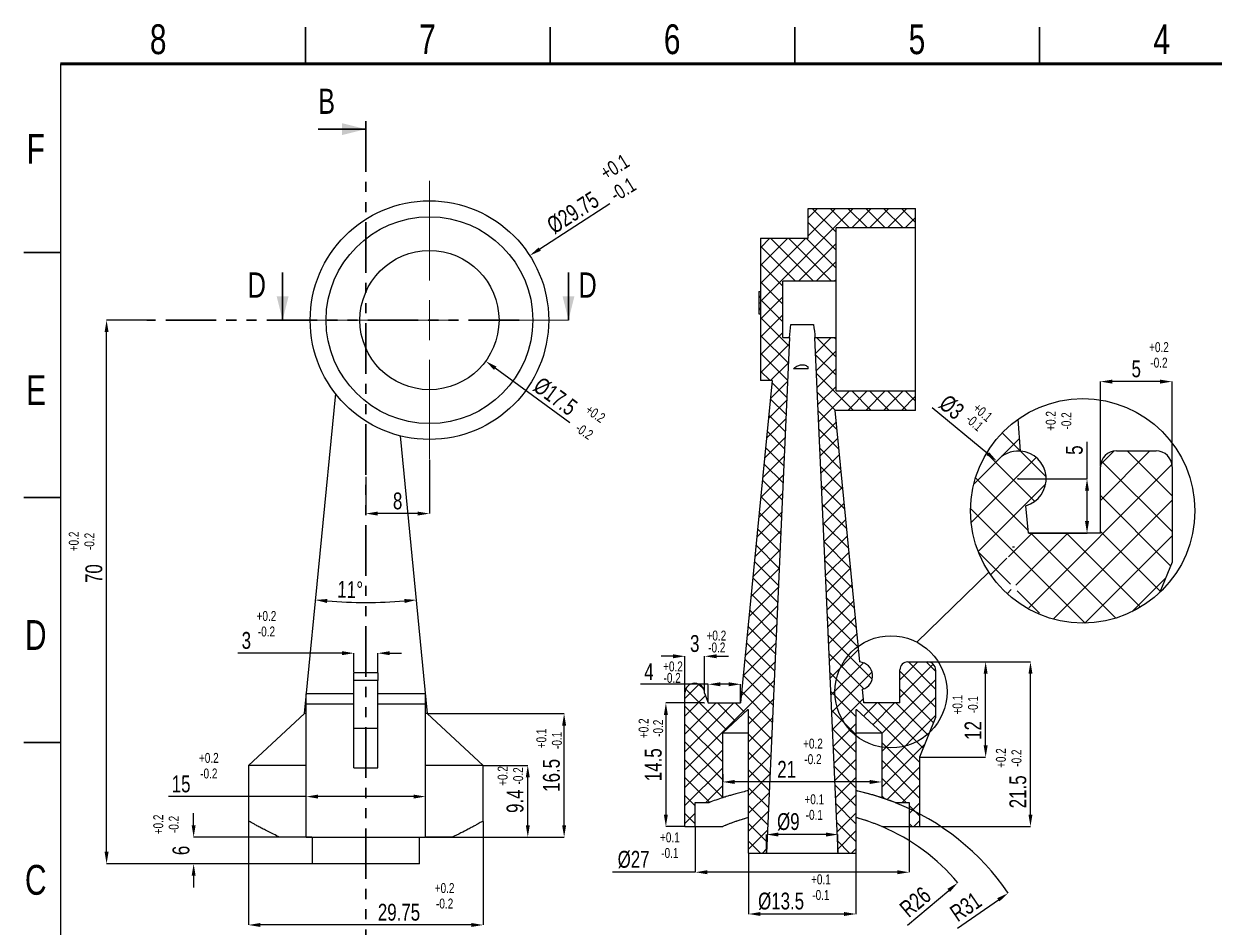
# Model space of a CAD drawing. Header units: millimetres. Extents: x 1431 to 1687, y 710 to 890.
# Drawn here: x 1431.3 to 1581.2, y 776.6 to 890.3 of the extents above; entities that cross this region are included whole.
import ezdxf

# ---------------------------------------------------------------- set-up
doc = ezdxf.new("R2010")
doc.units = ezdxf.units.MM
doc.linetypes.add('PHANTOM', pattern=[12.7, 6.35, -1.27, 1.27, -1.27, 1.27, -1.27])
doc.styles.add('SLDTEXTSTYLE0', font='TXT', dxfattribs={"width": 0.75})
doc.dimstyles.new('Scale 1 B 2', dxfattribs={"dimtxt": 2.116667, "dimasz": 1.5, "dimexe": 0, "dimexo": 0.0625, "dimgap": 0.529167, "dimtad": 1, "dimdec": 0, "dimlfac": 0.5, "dimrnd": 1e-09, "dimzin": 12, "dimdsep": 46, "dimtxsty": 'SLDTEXTSTYLE0', "dimcen": 0.09, "dimadec": 0, "dimazin": 3, "dimtfac": 1, "dimtdec": 0, "dimtofl": 0, "dimtmove": 0, "dimatfit": 3, "dimfxl": 1, "dimfrac": 2, "dimtolj": 1, "dimtzin": 12, "dimarcsym": 0})
doc.dimstyles.new('SLDDIMSTYLE30', dxfattribs={"dimtxt": 2.116667, "dimasz": 1.5, "dimexe": 0, "dimexo": 0.0625, "dimgap": 0.529167, "dimtad": 1, "dimdec": 0, "dimrnd": 1e-09, "dimzin": 12, "dimdsep": 46, "dimtxsty": 'SLDTEXTSTYLE0', "dimcen": 0.09, "dimadec": 0, "dimazin": 3, "dimtfac": 1, "dimtdec": 0, "dimtofl": 0, "dimtmove": 0, "dimatfit": 3, "dimfxl": 1, "dimfrac": 2, "dimtolj": 1, "dimtzin": 12, "dimarcsym": 0})
pattern_1 = [(45, (1076.2167, 668.046), (-1.122532, 1.122532), []), (135, (1076.2167, 668.046), (-1.122532, -1.122532), [])]

# ---------------------------------------------------------------- blocks, each defined once
blk = doc.blocks.new('*D15')
at = {"color": 0, "lineweight": -2, "transparency": 16777216}
for p, q in [((1447.77, 853.04), (1441.75, 853.04)), ((1441.75, 786.2), (1441.75, 851.54)), ((1467.55, 784.7), (1441.75, 784.7))]:
    blk.add_line(p, q, dxfattribs=at)
at = {"color": 0, "transparency": 16777216}
for points in [[(1441.5, 851.54), (1442, 851.54), (1441.75, 853.04)], [(1441.5, 786.2), (1442, 786.2), (1441.75, 784.7)]]:
    blk.add_solid(points, dxfattribs=at)
at = {"layer": 'Defpoints', "color": 0, "transparency": 16777216}
for p in [(1441.75, 853.04), (1447.83, 853.04), (1467.61, 784.7)]:
    blk.add_point(p, dxfattribs=at)
at = {"color": 0, "transparency": 16777216, "insert": (1440.16, 821.17), "char_height": 2.117, "attachment_point": 5, "rotation": 90, "style": 'SLDTEXTSTYLE0'}
blk.add_mtext('\\A1;70', dxfattribs=at)
blk = doc.blocks.new('*D16')
at = {"color": 0, "lineweight": -2, "transparency": 16777216}
for p, q in [((1459.6, 790.02), (1459.6, 777)), ((1489.11, 790.01), (1489.11, 777)), ((1487.61, 777), (1461.1, 777))]:
    blk.add_line(p, q, dxfattribs=at)
at = {"color": 0, "transparency": 16777216}
for points in [[(1461.1, 777.25), (1461.1, 776.75), (1459.6, 777)], [(1487.61, 777.25), (1487.61, 776.75), (1489.11, 777)]]:
    blk.add_solid(points, dxfattribs=at)
at = {"layer": 'Defpoints', "color": 0, "transparency": 16777216}
for p in [(1459.6, 790.08), (1489.11, 790.07), (1459.6, 777)]:
    blk.add_point(p, dxfattribs=at)
at = {"color": 0, "transparency": 16777216, "insert": (1478.53, 778.59), "char_height": 2.117, "attachment_point": 5, "style": 'SLDTEXTSTYLE0'}
blk.add_mtext('\\A1;29.75', dxfattribs=at)
blk = doc.blocks.new('*D17')
at = {"color": 0, "lineweight": -2, "transparency": 16777216}
for p, q in [((1452.7, 789.54), (1452.7, 791.04)), ((1467.55, 788.04), (1452.7, 788.04)), ((1467.55, 784.7), (1452.7, 784.7)), ((1452.7, 783.2), (1452.7, 781.7))]:
    blk.add_line(p, q, dxfattribs=at)
at = {"color": 0, "transparency": 16777216}
for points in [[(1452.45, 789.54), (1452.95, 789.54), (1452.7, 788.04)], [(1452.45, 783.2), (1452.95, 783.2), (1452.7, 784.7)]]:
    blk.add_solid(points, dxfattribs=at)
at = {"layer": 'Defpoints', "color": 0, "transparency": 16777216}
for p in [(1452.7, 788.04), (1467.61, 788.04), (1467.61, 784.7)]:
    blk.add_point(p, dxfattribs=at)
at = {"color": 0, "transparency": 16777216, "insert": (1451.12, 786.37), "char_height": 2.117, "attachment_point": 5, "rotation": 90, "style": 'SLDTEXTSTYLE0'}
blk.add_mtext('\\A1;6', dxfattribs=at)
blk = doc.blocks.new('*D18')
at = {"color": 0, "lineweight": -2, "transparency": 16777216}
for p, q in [((1489.18, 797.07), (1494.73, 797.07)), ((1494.73, 789.54), (1494.73, 795.57)), ((1485.27, 788.04), (1494.73, 788.04))]:
    blk.add_line(p, q, dxfattribs=at)
at = {"color": 0, "transparency": 16777216}
for points in [[(1494.48, 795.57), (1494.98, 795.57), (1494.73, 797.07)], [(1494.48, 789.54), (1494.98, 789.54), (1494.73, 788.04)]]:
    blk.add_solid(points, dxfattribs=at)
at = {"layer": 'Defpoints', "color": 0, "transparency": 16777216}
for p in [(1489.11, 797.07), (1494.73, 797.07), (1485.21, 788.04)]:
    blk.add_point(p, dxfattribs=at)
at = {"color": 0, "transparency": 16777216, "insert": (1493.14, 792.56), "char_height": 2.117, "attachment_point": 5, "rotation": 90, "style": 'SLDTEXTSTYLE0'}
blk.add_mtext('\\A1;9.4', dxfattribs=at)
blk = doc.blocks.new('*D19')
at = {"color": 0, "lineweight": -2, "transparency": 16777216}
for p, q in [((1482.13, 803.57), (1499.3, 803.57)), ((1499.3, 789.54), (1499.3, 802.07)), ((1481.93, 788.04), (1499.3, 788.04))]:
    blk.add_line(p, q, dxfattribs=at)
at = {"color": 0, "transparency": 16777216}
for points in [[(1499.05, 802.07), (1499.55, 802.07), (1499.3, 803.57)], [(1499.05, 789.54), (1499.55, 789.54), (1499.3, 788.04)]]:
    blk.add_solid(points, dxfattribs=at)
at = {"layer": 'Defpoints', "color": 0, "transparency": 16777216}
for p in [(1482.06, 803.57), (1499.3, 803.57), (1481.86, 788.04)]:
    blk.add_point(p, dxfattribs=at)
at = {"color": 0, "transparency": 16777216, "insert": (1497.71, 795.81), "char_height": 2.117, "attachment_point": 5, "rotation": 90, "style": 'SLDTEXTSTYLE0'}
blk.add_mtext('\\A1;16.5', dxfattribs=at)
blk = doc.blocks.new('*D20')
at = {"color": 0, "lineweight": -2, "transparency": 16777216}
blk.add_arc((1474.36, 882.84), 65.29, 265.732, 274.268, dxfattribs=at)
at = {"color": 0, "transparency": 16777216}
for points in [[(1469.48, 817.48), (1469.53, 817.98), (1468.01, 817.86)], [(1479.2, 817.98), (1479.24, 817.48), (1480.72, 817.86)]]:
    blk.add_solid(points, dxfattribs=at)
at = {"layer": 'Defpoints', "color": 0, "transparency": 16777216}
for p in [(1478.18, 843.8), (1470.03, 838.5), (1476.48, 817.58), (1466.61, 803.57), (1482.11, 803.57)]:
    blk.add_point(p, dxfattribs=at)
at = {"color": 0, "transparency": 16777216, "insert": (1472.39, 819.17), "char_height": 2.117, "attachment_point": 5, "rotation": 358.2245, "style": 'SLDTEXTSTYLE0'}
blk.add_mtext('\\A1;11°', dxfattribs=at)
blk = doc.blocks.new('*D21')
at = {"color": 0, "lineweight": -2, "transparency": 16777216}
for p, q in [((1522.5, 785.97), (1522.5, 778.38)), ((1536, 785.97), (1536, 778.38)), ((1534.5, 778.38), (1524, 778.38))]:
    blk.add_line(p, q, dxfattribs=at)
at = {"color": 0, "transparency": 16777216}
for points in [[(1524, 778.63), (1524, 778.13), (1522.5, 778.38)], [(1534.5, 778.63), (1534.5, 778.13), (1536, 778.38)]]:
    blk.add_solid(points, dxfattribs=at)
at = {"layer": 'Defpoints', "color": 0, "transparency": 16777216}
for p in [(1522.5, 786.04), (1536, 786.04), (1522.5, 778.38)]:
    blk.add_point(p, dxfattribs=at)
at = {"color": 0, "transparency": 16777216, "insert": (1526.59, 779.97), "char_height": 2.1167, "attachment_point": 5, "style": 'SLDTEXTSTYLE0'}
blk.add_mtext('\\A1;%%C13.5', dxfattribs=at)
blk = doc.blocks.new('*D22')
at = {"color": 0, "lineweight": -2, "transparency": 16777216}
for p, q in [((1524.75, 786.1), (1524.75, 788.37)), ((1532.24, 788.37), (1526.25, 788.37)), ((1533.74, 786.14), (1533.74, 788.37))]:
    blk.add_line(p, q, dxfattribs=at)
at = {"color": 0, "transparency": 16777216}
for points in [[(1526.25, 788.62), (1526.25, 788.12), (1524.75, 788.37)], [(1532.24, 788.62), (1532.24, 788.12), (1533.74, 788.37)]]:
    blk.add_solid(points, dxfattribs=at)
at = {"layer": 'Defpoints', "color": 0, "transparency": 16777216}
for p in [(1524.75, 788.37), (1524.75, 786.04), (1533.74, 786.07)]:
    blk.add_point(p, dxfattribs=at)
at = {"color": 0, "transparency": 16777216, "insert": (1527.5, 789.96), "char_height": 2.117, "attachment_point": 5, "style": 'SLDTEXTSTYLE0'}
blk.add_mtext('\\A1;%%C9', dxfattribs=at)
blk = doc.blocks.new('*D23')
at = {"color": 0, "lineweight": -2, "transparency": 16777216}
for p, q in [((1466.86, 793.14), (1449.55, 793.14)), ((1466.86, 790.28), (1466.86, 793.14)), ((1480.36, 793.14), (1468.36, 793.14)), ((1481.86, 790.28), (1481.86, 793.14))]:
    blk.add_line(p, q, dxfattribs=at)
at = {"color": 0, "transparency": 16777216}
for points in [[(1468.36, 793.39), (1468.36, 792.89), (1466.86, 793.14)], [(1480.36, 793.39), (1480.36, 792.89), (1481.86, 793.14)]]:
    blk.add_solid(points, dxfattribs=at)
at = {"layer": 'Defpoints', "color": 0, "transparency": 16777216}
for p in [(1466.86, 793.14), (1466.86, 790.22), (1481.86, 790.22)]:
    blk.add_point(p, dxfattribs=at)
at = {"color": 0, "transparency": 16777216, "insert": (1451.13, 794.72), "char_height": 2.117, "attachment_point": 5, "style": 'SLDTEXTSTYLE0'}
blk.add_mtext('\\A1;15', dxfattribs=at)
blk = doc.blocks.new('*D24')
at = {"color": 0, "lineweight": -2, "transparency": 16777216}
for p, q in [((1471.36, 811.17), (1458.27, 811.17)), ((1472.86, 808.81), (1472.86, 811.17)), ((1475.86, 808.81), (1475.86, 811.17)), ((1477.36, 811.17), (1478.86, 811.17))]:
    blk.add_line(p, q, dxfattribs=at)
at = {"color": 0, "transparency": 16777216}
for points in [[(1471.36, 811.42), (1471.36, 810.92), (1472.86, 811.17)], [(1477.36, 811.42), (1477.36, 810.92), (1475.86, 811.17)]]:
    blk.add_solid(points, dxfattribs=at)
at = {"layer": 'Defpoints', "color": 0, "transparency": 16777216}
for p in [(1472.86, 811.17), (1472.86, 808.74), (1475.86, 808.74)]:
    blk.add_point(p, dxfattribs=at)
at = {"color": 0, "transparency": 16777216, "insert": (1459.33, 812.76), "char_height": 2.117, "attachment_point": 5, "style": 'SLDTEXTSTYLE0'}
blk.add_mtext('\\A1;3', dxfattribs=at)
blk = doc.blocks.new('*D25')
at = {"color": 0, "lineweight": -2, "transparency": 16777216}
for p, q in [((1515.8, 789.32), (1515.8, 783.63)), ((1542.7, 789.32), (1542.7, 783.63)), ((1515.8, 783.63), (1505.39, 783.63)), ((1541.2, 783.63), (1517.3, 783.63))]:
    blk.add_line(p, q, dxfattribs=at)
at = {"color": 0, "transparency": 16777216}
for points in [[(1517.3, 783.88), (1517.3, 783.38), (1515.8, 783.63)], [(1541.2, 783.88), (1541.2, 783.38), (1542.7, 783.63)]]:
    blk.add_solid(points, dxfattribs=at)
at = {"layer": 'Defpoints', "color": 0, "transparency": 16777216}
for p in [(1515.8, 789.38), (1542.7, 789.38), (1515.8, 783.63)]:
    blk.add_point(p, dxfattribs=at)
at = {"color": 0, "transparency": 16777216, "insert": (1508.04, 785.22), "char_height": 2.117, "attachment_point": 5, "style": 'SLDTEXTSTYLE0'}
blk.add_mtext('\\A1;%%C27', dxfattribs=at)
blk = doc.blocks.new('*D26')
at = {"color": 0, "lineweight": -2, "transparency": 16777216}
for p, q in [((1544.06, 810.08), (1557.96, 810.08)), ((1557.96, 790.88), (1557.96, 808.58)), ((1544.06, 789.38), (1557.96, 789.38))]:
    blk.add_line(p, q, dxfattribs=at)
at = {"color": 0, "transparency": 16777216}
for points in [[(1557.71, 808.58), (1558.21, 808.58), (1557.96, 810.08)], [(1557.71, 790.88), (1558.21, 790.88), (1557.96, 789.38)]]:
    blk.add_solid(points, dxfattribs=at)
at = {"layer": 'Defpoints', "color": 0, "transparency": 16777216}
for p in [(1544, 810.08), (1557.96, 810.08), (1544, 789.38)]:
    blk.add_point(p, dxfattribs=at)
at = {"color": 0, "transparency": 16777216, "insert": (1556.38, 793.74), "char_height": 2.117, "attachment_point": 5, "rotation": 90, "style": 'SLDTEXTSTYLE0'}
blk.add_mtext('\\A1;21.5', dxfattribs=at)
blk = doc.blocks.new('*D27')
at = {"color": 0, "lineweight": -2, "transparency": 16777216}
for p, q in [((1566.76, 834.67), (1566.76, 845.31)), ((1574.26, 845.31), (1568.26, 845.31)), ((1575.76, 834.67), (1575.76, 845.31))]:
    blk.add_line(p, q, dxfattribs=at)
at = {"color": 0, "transparency": 16777216}
for points in [[(1568.26, 845.56), (1568.26, 845.06), (1566.76, 845.31)], [(1574.26, 845.56), (1574.26, 845.06), (1575.76, 845.31)]]:
    blk.add_solid(points, dxfattribs=at)
at = {"layer": 'Defpoints', "color": 0, "transparency": 16777216}
for p in [(1566.76, 845.31), (1566.76, 834.61), (1575.76, 834.61)]:
    blk.add_point(p, dxfattribs=at)
at = {"color": 0, "transparency": 16777216, "insert": (1571.26, 846.9), "char_height": 2.117, "attachment_point": 5, "style": 'SLDTEXTSTYLE0'}
blk.add_mtext('\\A1;5', dxfattribs=at)
blk = doc.blocks.new('*D28')
at = {"color": 0, "lineweight": -2, "transparency": 16777216}
for p, q in [((1545.09, 810.08), (1552.32, 810.08)), ((1552.32, 799.58), (1552.32, 808.58)), ((1544.06, 798.08), (1552.32, 798.08))]:
    blk.add_line(p, q, dxfattribs=at)
at = {"color": 0, "transparency": 16777216}
for points in [[(1552.07, 808.58), (1552.57, 808.58), (1552.32, 810.08)], [(1552.07, 799.58), (1552.57, 799.58), (1552.32, 798.08)]]:
    blk.add_solid(points, dxfattribs=at)
at = {"layer": 'Defpoints', "color": 0, "transparency": 16777216}
for p in [(1545.03, 810.08), (1552.32, 810.08), (1544, 798.08)]:
    blk.add_point(p, dxfattribs=at)
at = {"color": 0, "transparency": 16777216, "insert": (1550.73, 801.46), "char_height": 2.117, "attachment_point": 5, "rotation": 90, "style": 'SLDTEXTSTYLE0'}
blk.add_mtext('\\A1;12', dxfattribs=at)
blk = doc.blocks.new('*D29')
at = {"color": 0, "lineweight": -2, "transparency": 16777216}
for p, q in [((1565.07, 833.08), (1565.07, 837.76)), ((1556.5, 833.08), (1565.07, 833.08)), ((1565.07, 827.77), (1565.07, 831.58)), ((1557.76, 826.27), (1565.07, 826.27))]:
    blk.add_line(p, q, dxfattribs=at)
at = {"color": 0, "transparency": 16777216}
for points in [[(1564.82, 831.58), (1565.32, 831.58), (1565.07, 833.08)], [(1564.82, 827.77), (1565.32, 827.77), (1565.07, 826.27)]]:
    blk.add_solid(points, dxfattribs=at)
at = {"layer": 'Defpoints', "color": 0, "transparency": 16777216}
for p in [(1556.43, 833.08), (1557.7, 826.27), (1565.07, 826.27)]:
    blk.add_point(p, dxfattribs=at)
at = {"color": 0, "transparency": 16777216, "insert": (1563.48, 836.7), "char_height": 2.117, "attachment_point": 5, "rotation": 90, "style": 'SLDTEXTSTYLE0'}
blk.add_mtext('\\A1;5', dxfattribs=at)
blk = doc.blocks.new('*D30')
at = {"color": 0, "lineweight": -2, "transparency": 16777216}
for p, q in [((1545.59, 842.05), (1552.58, 836.27)), ((1556.43, 832.99), (1556.43, 833.17)), ((1556.34, 833.08), (1556.52, 833.08))]:
    blk.add_line(p, q, dxfattribs=at)
blk.add_arc((1556.43, 833.08), 3.5, 86.7686, 140.4331, dxfattribs=at)
at = {"color": 0, "transparency": 16777216}
blk.add_solid([(1552.74, 836.46), (1552.42, 836.07), (1553.74, 835.31)], dxfattribs=at)
at = {"layer": 'Defpoints', "color": 0, "transparency": 16777216}
for p in [(1553.74, 835.31), (1559.13, 830.85)]:
    blk.add_point(p, dxfattribs=at)
at = {"color": 0, "transparency": 16777216, "insert": (1548.03, 842.09), "char_height": 2.117, "attachment_point": 5, "rotation": 320.4331, "style": 'SLDTEXTSTYLE0'}
blk.add_mtext('\\A1;%%C3', dxfattribs=at)
blk = doc.blocks.new('*D31')
at = {"color": 0, "lineweight": -2, "transparency": 16777216}
for p, q in [((1513, 810.78), (1511.5, 810.78)), ((1514.5, 806.21), (1514.5, 810.78)), ((1516.97, 806.21), (1516.97, 810.78)), ((1518.47, 810.78), (1519.97, 810.78))]:
    blk.add_line(p, q, dxfattribs=at)
at = {"color": 0, "transparency": 16777216}
for points in [[(1513, 811.03), (1513, 810.53), (1514.5, 810.78)], [(1518.47, 811.03), (1518.47, 810.53), (1516.97, 810.78)]]:
    blk.add_solid(points, dxfattribs=at)
at = {"layer": 'Defpoints', "color": 0, "transparency": 16777216}
for p in [(1514.5, 810.78), (1514.5, 806.15), (1516.97, 806.15)]:
    blk.add_point(p, dxfattribs=at)
at = {"color": 0, "transparency": 16777216, "insert": (1515.73, 812.37), "char_height": 2.117, "attachment_point": 5, "style": 'SLDTEXTSTYLE0'}
blk.add_mtext('\\A1;3', dxfattribs=at)
blk = doc.blocks.new('*D32')
at = {"color": 0, "lineweight": -2, "transparency": 16777216}
for p, q in [((1516.9, 804.91), (1512.1, 804.91)), ((1512.1, 803.41), (1512.1, 790.88)), ((1514.43, 789.38), (1512.1, 789.38))]:
    blk.add_line(p, q, dxfattribs=at)
at = {"color": 0, "transparency": 16777216}
for points in [[(1511.85, 803.41), (1512.35, 803.41), (1512.1, 804.91)], [(1511.85, 790.88), (1512.35, 790.88), (1512.1, 789.38)]]:
    blk.add_solid(points, dxfattribs=at)
at = {"layer": 'Defpoints', "color": 0, "transparency": 16777216}
for p in [(1516.97, 804.91), (1512.1, 789.38), (1514.5, 789.38)]:
    blk.add_point(p, dxfattribs=at)
at = {"color": 0, "transparency": 16777216, "insert": (1510.52, 797.15), "char_height": 2.117, "attachment_point": 5, "rotation": 90, "style": 'SLDTEXTSTYLE0'}
blk.add_mtext('\\A1;14.5', dxfattribs=at)
blk = doc.blocks.new('*D33')
at = {"color": 0, "lineweight": -2, "transparency": 16777216}
blk.add_line((1542.47, 776.97), (1547.67, 781.35), dxfattribs=at)
blk.add_arc((1529.25, 765.84), 25.58, 40.087, 66.8472, dxfattribs=at)
at = {"color": 0, "transparency": 16777216}
blk.add_solid([(1547.51, 781.54), (1547.83, 781.15), (1548.82, 782.31)], dxfattribs=at)
at = {"layer": 'Defpoints', "color": 0, "transparency": 16777216}
for p in [(1548.82, 782.31), (1529.25, 765.84)]:
    blk.add_point(p, dxfattribs=at)
at = {"color": 0, "transparency": 16777216, "insert": (1543.47, 779.89), "char_height": 2.117, "attachment_point": 5, "rotation": 40.087, "style": 'SLDTEXTSTYLE0'}
blk.add_mtext('\\A1;R26', dxfattribs=at)
blk = doc.blocks.new('*D34')
at = {"color": 0, "lineweight": -2, "transparency": 16777216}
blk.add_line((1548.76, 776.62), (1553.92, 780.16), dxfattribs=at)
blk.add_arc((1529.4, 763.36), 31.23, 34.4179, 68.2166, dxfattribs=at)
at = {"color": 0, "transparency": 16777216}
blk.add_solid([(1553.78, 780.37), (1554.06, 779.96), (1555.16, 781.01)], dxfattribs=at)
at = {"layer": 'Defpoints', "color": 0, "transparency": 16777216}
for p in [(1555.16, 781.01), (1529.4, 763.36)]:
    blk.add_point(p, dxfattribs=at)
at = {"color": 0, "transparency": 16777216, "insert": (1549.82, 779.28), "char_height": 2.117, "attachment_point": 5, "rotation": 34.4179, "style": 'SLDTEXTSTYLE0'}
blk.add_mtext('\\A1;R31', dxfattribs=at)
blk = doc.blocks.new('*D35')
at = {"color": 0, "lineweight": -2, "transparency": 16777216}
for p, q in [((1519.25, 795.95), (1519.25, 794.98)), ((1539.25, 795.95), (1539.25, 794.98)), ((1537.75, 794.98), (1520.75, 794.98))]:
    blk.add_line(p, q, dxfattribs=at)
at = {"color": 0, "transparency": 16777216}
for points in [[(1520.75, 795.23), (1520.75, 794.73), (1519.25, 794.98)], [(1537.75, 795.23), (1537.75, 794.73), (1539.25, 794.98)]]:
    blk.add_solid(points, dxfattribs=at)
at = {"layer": 'Defpoints', "color": 0, "transparency": 16777216}
for p in [(1519.25, 796.02), (1539.25, 796.02), (1519.25, 794.98)]:
    blk.add_point(p, dxfattribs=at)
at = {"color": 0, "transparency": 16777216, "insert": (1527.29, 796.57), "char_height": 2.117, "attachment_point": 5, "style": 'SLDTEXTSTYLE0'}
blk.add_mtext('\\A1;21', dxfattribs=at)
blk = doc.blocks.new('SW_CENTERMARKSYMBOL_1')
at = {"color": 0, "linetype": 'Continuous', "lineweight": 0}
for p, q in [((0, 10), (0, 35)), ((0, 0), (0, 5)), ((-10, 0), (-35, 0)), ((0, 0), (-5, 0)), ((0, 0), (0, -5)), ((0, 0), (5, 0)), ((10, 0), (35, 0)), ((0, -10), (0, -35))]:
    blk.add_line(p, q, dxfattribs=at)
blk = doc.blocks.new('*D36')
at = {"color": 0, "lineweight": -2, "transparency": 16777216}
for p, q in [((1482.36, 835.48), (1482.36, 828.72)), ((1474.36, 833.33), (1474.36, 828.72)), ((1480.86, 828.72), (1475.86, 828.72))]:
    blk.add_line(p, q, dxfattribs=at)
at = {"color": 0, "transparency": 16777216}
for points in [[(1475.86, 828.97), (1475.86, 828.47), (1474.36, 828.72)], [(1480.86, 828.97), (1480.86, 828.47), (1482.36, 828.72)]]:
    blk.add_solid(points, dxfattribs=at)
at = {"layer": 'Defpoints', "color": 0, "transparency": 16777216}
for p in [(1482.36, 835.54), (1474.36, 833.39), (1474.36, 828.72)]:
    blk.add_point(p, dxfattribs=at)
at = {"color": 0, "transparency": 16777216, "insert": (1478.36, 830.3), "char_height": 2.117, "attachment_point": 5, "style": 'SLDTEXTSTYLE0'}
blk.add_mtext('\\A1;8', dxfattribs=at)
blk = doc.blocks.new('*D37')
at = {"color": 0, "lineweight": -2, "transparency": 16777216}
for p, q in [((1482.27, 853.04), (1482.45, 853.04)), ((1482.36, 852.95), (1482.36, 853.13)), ((1500.03, 840.13), (1490.64, 847))]:
    blk.add_line(p, q, dxfattribs=at)
at = {"color": 0, "transparency": 16777216}
blk.add_solid([(1490.79, 847.2), (1490.49, 846.79), (1489.43, 847.88)], dxfattribs=at)
at = {"layer": 'Defpoints', "color": 0, "transparency": 16777216}
for p in [(1475.3, 858.21), (1489.43, 847.88)]:
    blk.add_point(p, dxfattribs=at)
at = {"color": 0, "transparency": 16777216, "insert": (1498.19, 843.44), "char_height": 2.1167, "attachment_point": 5, "rotation": 323.8381, "style": 'SLDTEXTSTYLE0'}
blk.add_mtext('\\A1;%%C17.5', dxfattribs=at)
blk = doc.blocks.new('*D38')
at = {"color": 0, "lineweight": -2, "transparency": 16777216}
for p, q in [((1505.07, 867.65), (1496.24, 861.97)), ((1482.27, 853.04), (1482.45, 853.04)), ((1482.36, 852.95), (1482.36, 853.13))]:
    blk.add_line(p, q, dxfattribs=at)
at = {"color": 0, "transparency": 16777216}
blk.add_solid([(1496.1, 862.18), (1496.37, 861.76), (1494.98, 861.16)], dxfattribs=at)
at = {"layer": 'Defpoints', "color": 0, "transparency": 16777216}
for p in [(1494.98, 861.16), (1469.75, 844.93)]:
    blk.add_point(p, dxfattribs=at)
at = {"color": 0, "transparency": 16777216, "insert": (1500.42, 866.55), "char_height": 2.1167, "attachment_point": 5, "rotation": 32.7581, "style": 'SLDTEXTSTYLE0'}
blk.add_mtext('\\A1;%%C29.75', dxfattribs=at)
blk = doc.blocks.new('*D39')
at = {"color": 0, "lineweight": -2, "transparency": 16777216}
for p, q in [((1517.43, 807.26), (1508.91, 807.26)), ((1517.43, 804.98), (1517.43, 807.26)), ((1520, 807.26), (1518.93, 807.26)), ((1521.5, 804.98), (1521.5, 807.26))]:
    blk.add_line(p, q, dxfattribs=at)
at = {"color": 0, "transparency": 16777216}
for points in [[(1518.93, 807.51), (1518.93, 807.01), (1517.43, 807.26)], [(1520, 807.51), (1520, 807.01), (1521.5, 807.26)]]:
    blk.add_solid(points, dxfattribs=at)
at = {"layer": 'Defpoints', "color": 0, "transparency": 16777216}
for p in [(1521.5, 807.26), (1517.43, 804.91), (1521.5, 804.91)]:
    blk.add_point(p, dxfattribs=at)
at = {"color": 0, "transparency": 16777216, "insert": (1509.97, 808.85), "char_height": 2.117, "attachment_point": 5, "style": 'SLDTEXTSTYLE0'}
blk.add_mtext('\\A1;4', dxfattribs=at)

msp = doc.modelspace()

# ---------------------------------------------------------------- hatches: boundary and pattern name
at = {"linetype": 'Continuous', "lineweight": 18}
h = msp.add_hatch(dxfattribs=at)
h.set_pattern_fill('ANSI37', scale=0.5, style=0)
h.set_pattern_definition(pattern_1)
edge = h.paths.add_edge_path()
edge.add_line((1524, 845.44), (1525.46, 845.44))
edge.add_line((1525.46, 845.44), (1521.5, 804.91))
edge.add_line((1521.5, 804.91), (1517.43, 804.91))
edge.add_line((1517.43, 804.91), (1516.97, 806.15))
edge.add_arc((1515.73, 806.15), 1.23, 0, 180)
edge.add_line((1514.5, 806.15), (1514.5, 789.38))
edge.add_line((1514.5, 789.38), (1515.8, 789.38))
edge.add_line((1515.8, 789.38), (1515.8, 792.38))
edge.add_line((1515.8, 792.38), (1517.56, 792.38))
edge.add_arc((1529.25, 762.91), 31.71, 108.3838, 111.6223, ccw=False)
edge.add_line((1519.25, 793), (1519.25, 801.15))
edge.add_line((1519.25, 801.15), (1522.38, 804.04))
edge.add_line((1522.38, 804.04), (1522.5, 804.04))
edge.add_line((1522.5, 804.04), (1522.5, 786.04))
edge.add_line((1522.5, 786.04), (1524.75, 786.04))
edge.add_line((1524.75, 786.04), (1527.65, 850.84))
edge.add_line((1527.65, 850.84), (1526.8, 850.84))
edge.add_line((1526.8, 850.84), (1526.8, 857.93))
edge.add_line((1526.8, 857.93), (1533.5, 857.93))
edge.add_line((1533.5, 857.93), (1533.5, 864.63))
edge.add_line((1533.5, 864.63), (1543.5, 864.63))
edge.add_line((1543.5, 864.63), (1543.5, 867.07))
edge.add_line((1543.5, 867.07), (1530, 867.07))
edge.add_line((1530, 867.07), (1530, 863.33))
edge.add_line((1530, 863.33), (1524, 863.33))
edge.add_line((1524, 863.33), (1524, 845.44))
h = msp.add_hatch(dxfattribs=at)
h.set_pattern_fill('ANSI37', scale=0.5, style=0)
h.set_pattern_definition(pattern_1)
edge = h.paths.add_edge_path(flags=0)
edge.add_arc((1529.25, 762.91), 31.71, 68.3777, 71.6162, ccw=False)
edge.add_line((1540.93, 792.38), (1542.7, 792.38))
edge.add_line((1542.7, 792.38), (1542.7, 789.38))
edge.add_line((1542.7, 789.38), (1544, 789.38))
edge.add_line((1544, 789.38), (1544, 798.08))
edge.add_line((1544, 798.08), (1546.03, 803.08))
edge.add_line((1546.03, 803.08), (1546.03, 809.08))
edge.add_arc((1545.03, 809.08), 1, 0, 90)
edge.add_line((1545.03, 810.08), (1542.53, 810.08))
edge.add_arc((1542.53, 809.08), 1, 90, 180)
edge.add_line((1541.53, 809.08), (1541.53, 804.91))
edge.add_line((1541.53, 804.91), (1537, 804.91))
edge.add_line((1537, 804.91), (1536.83, 806.63))
edge.add_arc((1536.36, 808.32), 1.75, 285.4232, 445.7455)
edge.add_line((1536.49, 810.07), (1533.4, 841.69))
edge.add_line((1533.4, 841.69), (1543.5, 841.69))
edge.add_line((1543.5, 841.69), (1543.5, 844.14))
edge.add_line((1543.5, 844.14), (1533.5, 844.14))
edge.add_line((1533.5, 844.14), (1533.5, 850.84))
edge.add_line((1533.5, 850.84), (1530.84, 850.84))
edge.add_line((1530.84, 850.84), (1533.75, 786.04))
edge.add_line((1533.75, 786.04), (1536, 786.04))
edge.add_line((1536, 786.04), (1536, 804.04))
edge.add_line((1536, 804.04), (1536.11, 804.04))
edge.add_line((1536.11, 804.04), (1539.25, 801.15))
edge.add_line((1539.25, 801.15), (1539.25, 793))
h = msp.add_hatch()
h.set_pattern_fill('ANSI37', color=256)
edge = h.paths.add_edge_path()
edge.add_line((1566.76, 826.27), (1557.7, 826.27))
edge.add_line((1557.7, 826.27), (1557.36, 829.71))
edge.add_arc((1556.43, 833.08), 3.5, 285.4232, 445.7455)
edge.add_line((1556.69, 836.57), (1556.4, 840.6))
edge.add_arc((1564.53, 829.06), 14.11, 125.1656, 180)
edge.add_arc((1564.53, 829.06), 14.11, 180, 231.2723)
edge.add_line((1555.7, 818.06), (1554.7, 825.19))
edge.add_line((1554.7, 825.19), (1556.7, 817.39))
edge.add_line((1556.7, 817.39), (1560.22, 815.63))
edge.add_line((1560.22, 815.63), (1562.2, 815.15))
edge.add_arc((1564.53, 829.06), 14.11, 260.5114, 313.4123)
edge.add_line((1574.22, 818.82), (1575.76, 822.61))
edge.add_line((1575.76, 822.61), (1575.76, 834.61))
edge.add_arc((1573.76, 834.61), 2, 0, 90)
edge.add_line((1573.76, 836.61), (1568.76, 836.61))
edge.add_arc((1568.76, 834.61), 2, 90, 180)
edge.add_line((1566.76, 834.61), (1566.76, 826.27))

# ---------------------------------------------------------------- linework, layer by layer
at = {"color": 7, "linetype": 'Continuous', "lineweight": 35}
for p, q in [((1466.75, 885.24), (1466.75, 889.86)), ((1497.54, 885.24), (1497.54, 889.86)), ((1528.32, 885.24), (1528.32, 889.86)), ((1559.11, 889.86), (1559.11, 885.24)), ((1559.11, 885.24), (1559.11, 889.86)), ((1468.36, 877.05), (1474.36, 877.05)), ((1435.96, 861.53), (1431.34, 861.53)), ((1463.89, 859.04), (1463.89, 853.04)), ((1499.85, 859.04), (1499.85, 853.04)), ((1435.96, 830.74), (1431.34, 830.74)), ((1431.34, 799.96), (1435.96, 799.96)), ((1435.96, 799.96), (1431.34, 799.96))]:
    msp.add_line(p, q, dxfattribs=at)
at = {"color": 7, "linetype": 'Continuous', "lineweight": 70}
msp.add_line((1435.96, 885.24), (1682.26, 885.24), dxfattribs=at)
for p, q in [((1435.96, 885.24), (1435.96, 714.67)), ((1556.69, 836.57), (1556.4, 840.6)), ((1543.67, 812.57), (1552.71, 821.36)), ((1516.9, 804.91), (1516.97, 804.91)), ((1516.97, 806.15), (1517.43, 804.91)), ((1517.43, 804.91), (1521.5, 804.91))]:
    msp.add_line(p, q)
at = {"color": 7, "linetype": 'PHANTOM', "lineweight": 35}
for p, q in [((1474.36, 878.05), (1474.36, 774.7)), ((1493.64, 853.04), (1446.83, 853.04))]:
    msp.add_line(p, q, dxfattribs=at)
at = {"color": 7, "linetype": 'Continuous', "lineweight": 25}
for p, q in [((1530, 863.33), (1530, 867.07)), ((1530, 867.07), (1543.5, 867.07)), ((1543.5, 864.63), (1543.5, 867.07)), ((1543.5, 864.63), (1533.5, 864.63)), ((1533.5, 857.93), (1533.5, 864.63)), ((1543.5, 844.14), (1543.5, 864.63)), ((1524, 863.33), (1524, 845.44)), ((1524, 863.33), (1530, 863.33)), ((1533.5, 857.93), (1526.8, 857.93)), ((1526.8, 850.84), (1526.8, 857.93)), ((1533.5, 850.84), (1533.5, 857.93)), ((1523.8, 856.62), (1524, 856.62)), ((1523.8, 856.07), (1524, 856.07)), ((1523.8, 856.07), (1523.8, 855.91)), ((1523.8, 855.91), (1524, 855.91)), ((1523.8, 855.23), (1524, 855.23)), ((1523.8, 854.55), (1523.8, 854.39)), ((1523.8, 854.55), (1524, 854.55)), ((1523.8, 854.39), (1524, 854.39)), ((1523.8, 853.84), (1524, 853.84)), ((1527.82, 852.47), (1530.67, 852.47)), ((1527.65, 850.84), (1524.75, 786.04)), ((1526.8, 850.84), (1527.65, 850.84)), ((1533.75, 786.04), (1530.84, 850.84)), ((1530.84, 850.84), (1533.5, 850.84)), ((1533.5, 844.14), (1533.5, 850.84)), ((1530, 846.91), (1528.15, 846.91)), ((1530, 846.91), (1530, 847.17)), ((1525.46, 845.44), (1521.5, 804.91)), ((1525.46, 845.44), (1524, 845.44)), ((1470.55, 843.8), (1466.61, 803.57)), ((1533.5, 844.14), (1543.5, 844.14)), ((1543.5, 841.69), (1543.5, 844.14)), ((1536.49, 810.07), (1533.4, 841.69)), ((1543.5, 841.69), (1533.4, 841.69)), ((1482.11, 803.57), (1478.7, 838.5)), ((1568.76, 836.61), (1573.76, 836.61)), ((1566.76, 826.27), (1566.76, 834.61)), ((1575.76, 834.61), (1575.76, 822.61)), ((1557.7, 826.27), (1557.36, 829.71)), ((1566.76, 826.27), (1557.7, 826.27)), ((1555.94, 824.51), (1555.7, 824.51)), ((1575.76, 822.61), (1574.22, 818.82)), ((1542.53, 810.08), (1545.03, 810.08)), ((1472.86, 808.74), (1475.86, 808.74)), ((1472.86, 807.74), (1472.86, 808.74)), ((1475.86, 807.74), (1472.86, 807.74)), ((1472.86, 801.74), (1472.86, 807.74)), ((1475.86, 808.74), (1475.86, 807.74)), ((1475.86, 801.74), (1475.86, 807.74)), ((1541.53, 804.91), (1541.53, 809.08)), ((1546.03, 809.08), (1546.03, 803.08)), ((1537, 804.91), (1536.83, 806.63)), ((1472.86, 806.04), (1466.86, 806.04)), ((1466.86, 804.81), (1466.86, 806.04)), ((1466.86, 788.04), (1466.86, 804.81)), ((1466.86, 804.81), (1472.86, 804.81)), ((1481.86, 806.04), (1475.86, 806.04)), ((1475.86, 804.81), (1481.86, 804.81)), ((1481.86, 804.81), (1481.86, 806.04)), ((1481.86, 788.04), (1481.86, 804.81)), ((1514.5, 789.38), (1514.5, 806.15)), ((1541.53, 804.91), (1537, 804.91)), ((1466.66, 803.57), (1459.61, 797.07)), ((1466.86, 803.57), (1466.61, 803.57)), ((1482.11, 803.57), (1481.86, 803.57)), ((1489.11, 797.07), (1482.06, 803.57)), ((1519.25, 801.15), (1522.38, 804.04)), ((1522.5, 804.04), (1522.38, 804.04)), ((1522.5, 786.04), (1522.5, 804.04)), ((1536, 804.04), (1536, 786.04)), ((1536.11, 804.04), (1536, 804.04)), ((1536.11, 804.04), (1539.25, 801.15)), ((1472.86, 796.74), (1472.86, 801.74)), ((1472.86, 801.74), (1475.86, 801.74)), ((1475.86, 796.74), (1475.86, 801.74)), ((1546.03, 803.08), (1544, 798.08)), ((1519.25, 793), (1519.25, 801.15)), ((1519.25, 801.15), (1522.5, 801.15)), ((1536, 801.15), (1539.25, 801.15)), ((1539.25, 801.15), (1539.25, 793)), ((1544, 798.08), (1544, 789.38)), ((1459.61, 797.07), (1459.61, 790.07)), ((1466.86, 797.07), (1459.61, 797.07)), ((1472.86, 796.74), (1475.86, 796.74)), ((1489.11, 797.07), (1481.86, 797.07)), ((1489.11, 790.07), (1489.11, 797.07)), ((1515.8, 789.38), (1515.8, 792.38)), ((1515.8, 792.38), (1517.56, 792.38)), ((1540.93, 792.38), (1542.7, 792.38)), ((1542.7, 792.38), (1542.7, 789.38)), ((1514.5, 789.38), (1515.8, 789.38)), ((1515.8, 789.38), (1519.25, 789.38)), ((1539.25, 789.38), (1542.7, 789.38)), ((1542.7, 789.38), (1544, 789.38)), ((1466.86, 788.04), (1463.52, 788.04)), ((1466.86, 788.04), (1481.86, 788.04)), ((1467.61, 788.04), (1467.61, 784.7)), ((1481.11, 784.7), (1481.11, 788.04)), ((1485.21, 788.04), (1481.86, 788.04)), ((1522.5, 786.04), (1524.75, 786.04)), ((1524.75, 786.04), (1533.75, 786.04)), ((1533.75, 786.04), (1536, 786.04)), ((1481.11, 784.7), (1467.61, 784.7))]:
    msp.add_line(p, q, dxfattribs=at)
for points in [[(1540.93, 792.38, 0.041357), (1536, 793.89, -0.195571)], [(1522.5, 790.51, 0.033664), (1519.25, 789.38)], [(1539.25, 789.38, 0.033664), (1536, 790.51, 0.033664)]]:
    msp.add_lwpolyline(points, format="xyb")
for radius in [15, 13, 8.75]:
    msp.add_circle((1482.36, 853.04), radius, dxfattribs=at)
for centre, radius in [((1564.53, 829.06), 14.11), ((1540.41, 806.31), 7.05)]:
    msp.add_circle(centre, radius)
for centre, radius, start, end in [((1556.43, 833.08), 3.5, 285.4232, 85.7455), ((1568.76, 834.61), 2, 90, 180), ((1573.76, 834.61), 2, 0, 90), ((1536.36, 808.32), 1.75, 285.4232, 85.7455), ((1542.53, 809.08), 1, 90, 180), ((1545.03, 809.08), 1, 0, 90), ((1515.73, 806.15), 1.24, 0, 180), ((1529.25, 762.91), 31.71, 108.3838, 111.6223), ((1529.25, 762.91), 31.71, 68.3777, 71.6162)]:
    msp.add_arc(centre, radius, start, end, dxfattribs=at)
for points, knots in [([(1523.8, 856.62), (1523.8, 856.62), (1523.8, 856.62), (1523.8, 856.61), (1523.8, 856.6), (1523.8, 856.59), (1523.8, 856.57), (1523.8, 856.54), (1523.8, 856.51), (1523.8, 856.48), (1523.8, 856.44), (1523.8, 856.4), (1523.8, 856.35), (1523.8, 856.3), (1523.8, 856.25), (1523.8, 856.19), (1523.8, 856.13), (1523.8, 856.09), (1523.8, 856.07)], [0, 0, 0, 0, 0.068548, 0.135683, 0.201215, 0.265682, 0.329267, 0.392395, 0.45507, 0.517127, 0.57879, 0.63974, 0.700192, 0.759806, 0.819628, 0.879355, 0.939512, 1, 1, 1, 1]), ([(1523.8, 855.88), (1523.8, 855.79), (1523.8, 855.6), (1523.8, 855.36), (1523.8, 855.23)], [0, 0, 0, 0, 0.433513, 1, 1, 1, 1]), ([(1523.8, 855.23), (1523.8, 855.12), (1523.8, 854.89), (1523.8, 854.67), (1523.8, 854.58), (1523.8, 854.58)], [0, 0, 0, 0, 0.4937863, 0.9870271, 1, 1, 1, 1]), ([(1523.8, 854.39), (1523.8, 854.37), (1523.8, 854.33), (1523.8, 854.27), (1523.8, 854.21), (1523.8, 854.16), (1523.8, 854.11), (1523.8, 854.06), (1523.8, 854.02), (1523.8, 853.98), (1523.8, 853.95), (1523.8, 853.92), (1523.8, 853.9), (1523.8, 853.87), (1523.8, 853.86), (1523.8, 853.85), (1523.8, 853.84), (1523.8, 853.84), (1523.8, 853.84)], [0, 0, 0, 0, 0.061674, 0.123053, 0.183475, 0.243727, 0.304279, 0.364863, 0.425946, 0.487391, 0.54922, 0.611144, 0.673529, 0.736961, 0.800785, 0.866013, 0.932101, 1, 1, 1, 1]), ([(1530, 847.17), (1529.93, 847.21), (1529.85, 847.25), (1529.69, 847.31), (1529.61, 847.34), (1529.44, 847.38), (1529.36, 847.39), (1529.18, 847.39), (1529.09, 847.38), (1528.92, 847.35), (1528.84, 847.33), (1528.68, 847.27), (1528.61, 847.23), (1528.39, 847.11), (1528.26, 847.02), (1528.15, 846.91)], [0, 0, 0, 0, 0.125, 0.125, 0.25, 0.25, 0.375, 0.375, 0.5, 0.5, 0.625, 0.625, 0.75, 0.75, 1, 1, 1, 1]), ([(1522.5, 793.89), (1522.44, 793.87), (1522.1, 793.8), (1521.56, 793.67), (1520.88, 793.49), (1520.32, 793.33), (1519.85, 793.19), (1519.51, 793.08), (1519.29, 793.01), (1519.26, 793), (1519.25, 793)], [0, 0, 0, 0, 0.0267, 0.1616663, 0.2962217, 0.4341801, 0.5725909, 0.710512, 0.8552595, 1, 1, 1, 1]), ([(1539.25, 793), (1539.23, 793), (1539.2, 793.01), (1538.95, 793.09), (1538.6, 793.21), (1538.16, 793.34), (1537.62, 793.49), (1536.97, 793.66), (1536.42, 793.8), (1536.07, 793.87), (1536, 793.89)], [0, 0, 0, 0, 0.156471, 0.312952, 0.441265, 0.569968, 0.698309, 0.831765, 0.965623, 1, 1, 1, 1]), ([(1463.52, 788.04), (1463.26, 788.16), (1462.75, 788.41), (1462.05, 788.75), (1461.43, 789.07), (1460.89, 789.36), (1460.44, 789.61), (1460.08, 789.81), (1459.81, 789.96), (1459.66, 790.05), (1459.6, 790.08), (1459.62, 790.07), (1459.62, 790.07)], [0, 0, 0, 0, 0.108956, 0.218569, 0.330341, 0.442913, 0.551892, 0.661727, 0.774429, 0.888195, 0.98745, 1, 1, 1, 1]), ([(1489.11, 790.07), (1489.1, 790.07), (1489.09, 790.06), (1488.97, 789.99), (1488.77, 789.88), (1488.49, 789.72), (1488.15, 789.53), (1487.73, 789.3), (1487.14, 788.99), (1486.33, 788.57), (1485.58, 788.22), (1485.21, 788.04)], [0, 0, 0, 0, 0.087469, 0.189881, 0.293109, 0.388375, 0.484242, 0.581903, 0.680141, 0.83899, 1, 1, 1, 1]), ([(1522.5, 790.51), (1522.47, 790.5), (1522.14, 790.42), (1521.54, 790.23), (1520.72, 789.96), (1519.95, 789.67), (1519.48, 789.48), (1519.25, 789.38)], [0, 0, 0, 0, 0.021957, 0.263783, 0.509902, 0.757423, 1, 1, 1, 1]), ([(1539.25, 789.38), (1538.99, 789.49), (1538.49, 789.7), (1537.64, 790.01), (1536.81, 790.28), (1536.24, 790.44), (1536, 790.5)], [0, 0, 0, 0, 0.264001, 0.529678, 0.800744, 1, 1, 1, 1])]:
    msp.add_open_spline(points, degree=3, knots=knots, dxfattribs=at)
for points in [[(1527.65, 850.84), (1527.67, 851.37), (1527.75, 851.91), (1527.82, 852.47)], [(1530.67, 852.47), (1530.74, 851.91), (1530.82, 851.36), (1530.84, 850.84)]]:
    msp.add_open_spline(points, degree=3, dxfattribs=at)
at = {"color": 7, "linetype": 'Continuous', "lineweight": 35}
for points in [[(1474.36, 877.05), (1471.36, 877.8), (1471.36, 876.3)], [(1463.89, 853.04), (1464.64, 856.04), (1463.14, 856.04)], [(1499.85, 853.04), (1500.6, 856.04), (1499.1, 856.04)]]:
    msp.add_solid(points, dxfattribs=at)

# ---------------------------------------------------------------- block references
at = {"color": 7, "linetype": 'Continuous', "lineweight": 0, "xscale": -0.5, "yscale": 0.5, "zscale": 0.5}
msp.add_blockref('SW_CENTERMARKSYMBOL_1', (1482.36, 853.04), dxfattribs=at)

# ---------------------------------------------------------------- texts
at = {"color": 7, "linetype": 'Continuous', "lineweight": 0, "char_height": 3.75, "attachment_point": 2, "style": 'SLDTEXTSTYLE0'}
for s, insert in [('8', (1448.24, 890.23)), ('7', (1482.1, 890.23)), ('6', (1512.89, 890.23)), ('5', (1543.68, 890.23)), ('4', (1574.47, 890.23)), ('F', (1432.84, 876.45)), ('E', (1432.89, 846.12)), ('D', (1432.84, 815.33)), ('C', (1432.84, 784.55))]:
    msp.add_mtext(s, dxfattribs=dict(at, insert=insert))
at = {"color": 7, "linetype": 'Continuous', "char_height": 3.17, "attachment_point": 1, "style": 'SLDTEXTSTYLE0'}
for s, insert in [('B', (1468.36, 882.14)), ('D', (1459.5, 859.04)), ('D', (1501.11, 859.04))]:
    msp.add_mtext(s, dxfattribs=dict(at, insert=insert))
at = {"attachment_point": 1, "style": 'SLDTEXTSTYLE0'}
for s, width, heights, insert, char_height, rotation in [('+0.1', 5.1815, [1.85], (1503.61, 872.13), 1.845, 31.68), ('-0.1', 5.1815, [0], (1504.85, 869.42), 1.845, 31.68), ('+0.2', 7.0024, [0], (1502.56, 842.49), 1.252, 325.7934), ('-0.2', 7.0024, [0], (1501.3, 840.19), 1.252, 325.7934)]:
    msp.add_mtext_dynamic_manual_height_columns(s, width=width, gutter_width=17.5, heights=heights, dxfattribs=dict(at, insert=insert, char_height=char_height, rotation=rotation))
at = {"color": 7, "linetype": 'Continuous', "lineweight": 18, "char_height": 1.252, "attachment_point": 2, "style": 'SLDTEXTSTYLE0'}
for s, insert in [('\\A1;+0.2', (1574.12, 850.27)), ('\\A1;-0.2', (1574.12, 848.32)), ('\\A1;+0.2', (1461.86, 816.47)), ('\\A1;-0.2', (1461.86, 814.52)), ('\\A1;+0.2', (1518.45, 814.01)), ('\\A1;-0.2', (1518.5, 812.51)), ('\\A1;+0.2', (1512.99, 810.13)), ('\\A1;-0.2', (1512.89, 808.69)), ('\\A1;+0.2', (1530.6, 800.43)), ('\\A1;+0.2', (1454.61, 798.63)), ('\\A1;-0.2', (1530.6, 798.47)), ('\\A1;-0.2', (1454.61, 796.67)), ('\\A1;+0.1', (1530.77, 793.43)), ('\\A1;-0.1', (1530.77, 791.47)), ('\\A1;+0.1', (1512.6, 788.64)), ('\\A1;-0.1', (1512.6, 786.68)), ('\\A1;+0.2', (1484.27, 782.27)), ('\\A1;+0.1', (1531.6, 783.36)), ('\\A1;-0.1', (1531.6, 781.4)), ('\\A1;-0.2', (1484.27, 780.32))]:
    msp.add_mtext(s, dxfattribs=dict(at, insert=insert))
for s, insert, rotation in [('\\A1;+0.1', (1552.36, 841.92), 319.4276), ('\\A1;-0.1', (1551.33, 840.63), 319.4276), ('\\A1;+0.2', (1559.88, 840.37), 90), ('\\A1;-0.2', (1561.84, 840.37), 90), ('\\A1;+0.2', (1437, 825.22), 90), ('\\A1;-0.2', (1438.96, 825.22), 90), ('\\A1;+0.1', (1548.15, 804.7), 90), ('\\A1;-0.1', (1550.1, 804.7), 90), ('\\A1;+0.2', (1508.67, 801.73), 90), ('\\A1;-0.2', (1510.5, 801.73), 90), ('\\A1;+0.1', (1495.81, 800.45), 90), ('\\A1;-0.1', (1497.76, 800.21), 90), ('\\A1;+0.2', (1553.61, 797.98), 90), ('\\A1;-0.2', (1555.57, 797.98), 90), ('\\A1;+0.2', (1490.94, 795.74), 90), ('\\A1;-0.2', (1492.89, 795.74), 90), ('\\A1;+0.2', (1447.62, 789.64), 90), ('\\A1;-0.2', (1449.57, 789.64), 90)]:
    msp.add_mtext(s, dxfattribs=dict(at, insert=insert, rotation=rotation))

# ---------------------------------------------------------------- dimensions: what is measured, and where the dimension line sits
dim = msp.add_diameter_dim_2p(p1=(1469.75, 844.93), p2=(1494.98, 861.16), text='%%C29.75', dimstyle='SLDDIMSTYLE30')
dim.commit()
dim.dimension.update_dxf_attribs({"geometry": '*D38', "text_midpoint": (1500.42, 866.55)})
for p1, p2, text, dimstyle, picture, middle in [((1475.3, 858.21), (1489.43, 847.88), '%%C17.5', 'SLDDIMSTYLE30', '*D37', (1497.26, 842.16)), ((1559.13, 830.85), (1553.74, 835.31), '%%C3', 'Scale 1 B 2', '*D30', (1547.01, 840.87))]:
    dim = msp.add_diameter_dim_2p(p1=p1, p2=p2, text=text, dimstyle=dimstyle)
    dim.commit()
    dim.dimension.update_dxf_attribs({"geometry": picture, "text_midpoint": middle, "dimtype": 163})
for base, p1, p2, text, dimstyle, picture, middle in [((1441.75, 853.04), (1467.61, 784.7), (1447.83, 853.04), '70', 'SLDDIMSTYLE30', '*D15', (1441.75, 821.17)), ((1565.07, 826.27), (1556.43, 833.08), (1557.7, 826.27), '5', 'Scale 1 B 2', '*D29', (1565.07, 836.7)), ((1557.96, 810.08), (1544, 789.38), (1544, 810.08), '21.5', 'SLDDIMSTYLE30', '*D26', (1557.96, 793.74))]:
    dim = msp.add_linear_dim(base=base, p1=p1, p2=p2, angle=90, text=text, dimstyle=dimstyle)
    dim.commit()
    dim.dimension.update_dxf_attribs({"geometry": picture, "text_midpoint": middle, "dimtype": 160})
for base, p1, p2, dimstyle, picture, middle in [((1566.76088017, 845.31102184), (1575.76088017, 834.60759103), (1566.76088017, 834.60759103), 'Scale 1 B 2', '*D27', (1571.26088017, 846.89852184)), ((1474.36, 828.72), (1482.36, 835.54), (1474.36, 833.39), 'SLDDIMSTYLE30', '*D36', (1478.36, 830.3))]:
    dim = msp.add_linear_dim(base=base, p1=p1, p2=p2, dimstyle=dimstyle)
    dim.commit()
    dim.dimension.update_dxf_attribs({"geometry": picture, "text_midpoint": middle})
dim = msp.add_angular_dim_2l(base=(1476.48, 817.58), line1=((1470.03, 838.5), (1466.61, 803.57)), line2=((1482.11, 803.57), (1478.18, 843.8)), dimstyle='SLDDIMSTYLE30')
dim.commit()
dim.dimension.update_dxf_attribs({"geometry": '*D20', "text_midpoint": (1472.34, 817.58), "dimtype": 162})
for base, p1, p2, picture, middle in [((1472.86, 811.17), (1475.86, 808.74), (1472.86, 808.74), '*D24', (1459.33, 811.17)), ((1521.5, 807.26), (1517.43, 804.91), (1521.5, 804.91), '*D39', (1509.97, 807.26)), ((1466.86, 793.14), (1481.86, 790.22), (1466.86, 790.22), '*D23', (1451.13, 793.14))]:
    dim = msp.add_linear_dim(base=base, p1=p1, p2=p2, dimstyle='SLDDIMSTYLE30')
    dim.commit()
    dim.dimension.update_dxf_attribs({"geometry": picture, "text_midpoint": middle, "dimtype": 160})
dim = msp.add_linear_dim(base=(1514.5, 810.78), p1=(1516.97, 806.15), p2=(1514.5, 806.15), text='3', dimstyle='SLDDIMSTYLE30')
dim.commit()
dim.dimension.update_dxf_attribs({"geometry": '*D31', "text_midpoint": (1515.73, 812.37)})
dim = msp.add_linear_dim(base=(1552.32, 810.08), p1=(1544, 798.08), p2=(1545.03, 810.08), angle=90, dimstyle='SLDDIMSTYLE30')
dim.commit()
dim.dimension.update_dxf_attribs({"geometry": '*D28', "text_midpoint": (1552.32, 801.46), "dimtype": 160})
for base, p1, p2, text, picture, middle in [((1512.1, 789.38), (1516.97, 804.91), (1514.5, 789.38), '14.5', '*D32', (1510.52, 797.15)), ((1499.3, 803.57), (1481.86, 788.04), (1482.06, 803.57), '16.5', '*D19', (1497.71, 795.81)), ((1494.73, 797.07), (1485.21, 788.04), (1489.11, 797.07), '9.4', '*D18', (1493.14, 792.56)), ((1452.7, 788.04), (1467.61, 784.7), (1467.61, 788.04), '6', '*D17', (1451.12, 786.37))]:
    dim = msp.add_linear_dim(base=base, p1=p1, p2=p2, angle=90, text=text, dimstyle='SLDDIMSTYLE30')
    dim.commit()
    dim.dimension.update_dxf_attribs({"geometry": picture, "text_midpoint": middle})
for base, p1, p2, text, picture, middle in [((1519.25, 794.98), (1539.25, 796.02), (1519.25, 796.02), '21', '*D35', (1527.29, 794.98)), ((1524.75, 788.37), (1533.74, 786.07), (1524.75, 786.04), '%%C<>', '*D22', (1527.5, 788.37)), ((1459.6, 777), (1489.11, 790.07), (1459.6, 790.08), '29.75', '*D16', (1478.53, 777)), ((1515.8, 783.63), (1542.7, 789.38), (1515.8, 789.38), '%%C<>', '*D25', (1508.04, 783.63)), ((1522.5, 778.38), (1536, 786.04), (1522.5, 786.04), '%%C13.5', '*D21', (1526.59, 778.38))]:
    dim = msp.add_linear_dim(base=base, p1=p1, p2=p2, text=text, dimstyle='SLDDIMSTYLE30')
    dim.commit()
    dim.dimension.update_dxf_attribs({"geometry": picture, "text_midpoint": middle, "dimtype": 160})
for center, mpoint, picture, middle in [((1529.4, 763.36), (1555.16, 781.01), '*D34', (1550.72, 777.97)), ((1529.25, 765.84), (1548.82, 782.31), '*D33', (1544.5, 778.68))]:
    dim = msp.add_radius_dim(center=center, mpoint=mpoint, dimstyle='SLDDIMSTYLE30')
    dim.commit()
    dim.dimension.update_dxf_attribs({"geometry": picture, "text_midpoint": middle, "dimtype": 164})

doc.saveas('drawing.dxf')
